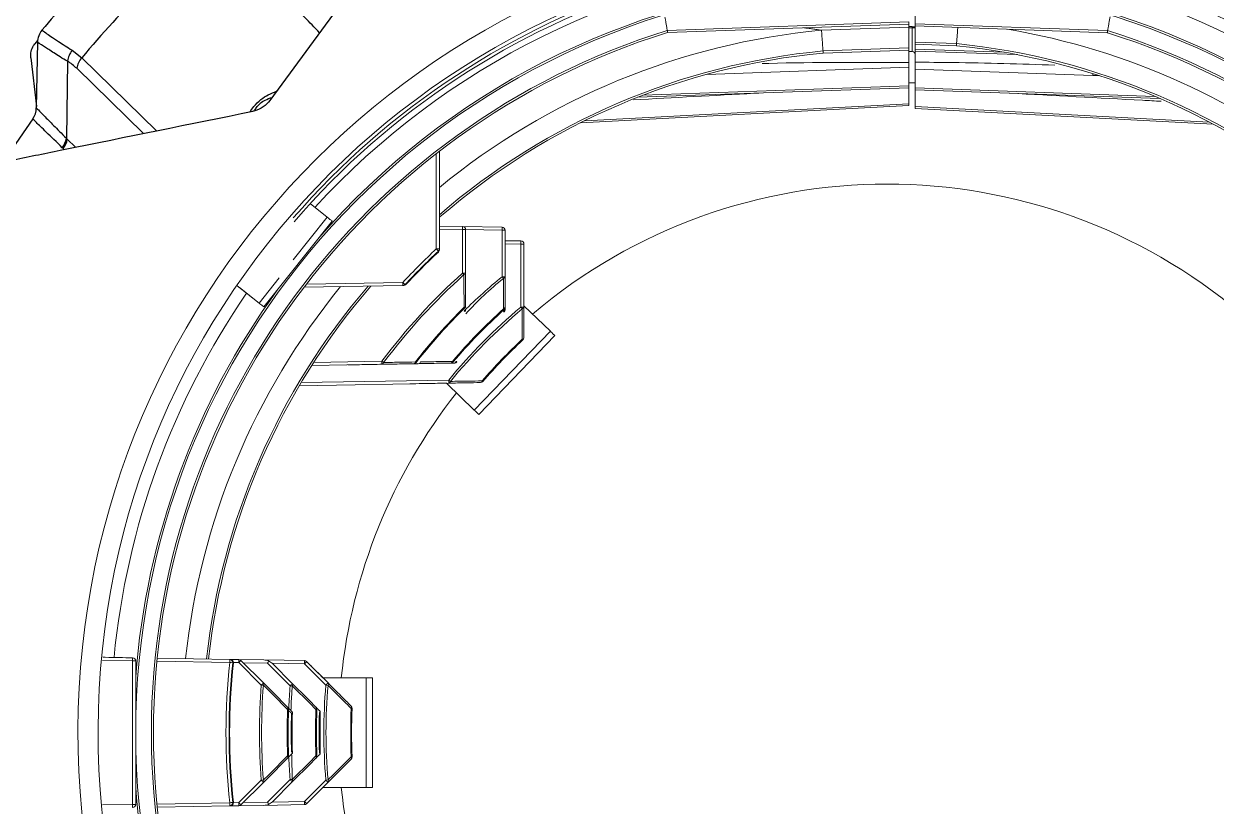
# Model space of a CAD drawing. Extents: x 8 to 113, y 1 to 87.
# Drawn here: x 46.251 to 50.059, y 36.583 to 39.081 of the extents above; entities that cross this region are included whole.
import ezdxf

# ---------------------------------------------------------------- set-up
doc = ezdxf.new("R2010")
doc.units = 0
doc.header["$MEASUREMENT"] = 0
doc.layers.add('OBJECT', color=7, linetype='CONTINUOUS')

msp = doc.modelspace()

# ---------------------------------------------------------------- linework, layer by layer
at = {"layer": 'OBJECT'}
for p, q in [((47.9829, 40.1267), (47.0368, 38.837)), ((46.2945, 39.0284), (46.2857, 39.0177)), ((46.2941, 39.0226), (46.2904, 38.8127)), ((46.2728, 38.9731), (46.2905, 38.8179)), ((46.3903, 38.9623), (46.3864, 38.716)), ((46.4047, 38.9971), (46.4353, 38.9727)), ((46.4353, 38.9727), (46.6743, 38.7398)), ((46.6327, 38.7314), (46.4194, 38.9393)), ((46.2788, 38.7777), (46.2035, 38.6682)), ((46.3893, 38.7131), (46.415, 38.6873)), ((46.376, 38.6831), (46.3732, 38.6859)), ((46.3791, 38.6801), (46.376, 38.6831))]:
    msp.add_line(p, q, dxfattribs=at)
at = {"layer": 'OBJECT', "linetype": 'Continuous', "lineweight": 15}
for p, q in [((49.0979, 39.1467), (49.0979, 39.0811)), ((48.3058, 39.0604), (49.0779, 39.0874)), ((48.3069, 39.0539), (49.0779, 39.0808)), ((49.0779, 39.0874), (49.0779, 39.0808)), ((49.0779, 39.0808), (49.0779, 39.0706)), ((49.7125, 39.0596), (49.0979, 39.0811)), ((48.7984, 39.0609), (49.0779, 39.0706)), ((49.0779, 39.0706), (49.0779, 39.0043)), ((49.0779, 39.0689), (49.0979, 39.0689)), ((49.0881, 38.9928), (49.0881, 39.0689)), ((49.0979, 39.0745), (49.7114, 39.0531)), ((49.0979, 39.0745), (49.0979, 39.0227)), ((48.8034, 38.9947), (49.0779, 39.0043)), ((49.0779, 39.0043), (49.0779, 38.9977)), ((49.2299, 39.0181), (49.0979, 39.0227)), ((49.0979, 39.0161), (49.2294, 39.0115)), ((49.0979, 39.0161), (49.0979, 39.001)), ((49.3795, 38.9911), (49.0979, 39.001)), ((48.8039, 38.9881), (49.0779, 38.9977)), ((49.0779, 38.9977), (49.0779, 38.9574)), ((49.0779, 38.993), (49.0881, 38.9928)), ((49.0979, 38.9944), (49.4244, 38.983)), ((49.0979, 38.9944), (49.0979, 38.9589)), ((49.0779, 38.9427), (48.4315, 38.9201)), ((49.0779, 38.9427), (49.0779, 38.8829)), ((49.6653, 38.9166), (49.0979, 38.9364)), ((49.0979, 38.9364), (49.0979, 38.8766)), ((49.0979, 38.8927), (49.0779, 38.8927)), ((49.6859, 38.9159), (49.6653, 38.9166)), ((48.2107, 38.8467), (49.0779, 38.877)), ((48.2274, 38.8532), (49.0779, 38.8829)), ((49.0779, 38.8829), (49.0779, 38.877)), ((49.0779, 38.877), (49.0779, 38.8264)), ((49.8637, 38.8498), (49.0979, 38.8766)), ((49.0979, 38.8707), (49.8787, 38.8434)), ((49.0979, 38.8706), (49.0979, 38.817)), ((48.029, 38.7656), (49.0779, 38.8205)), ((48.0422, 38.7721), (49.0779, 38.8264)), ((49.0779, 38.8264), (49.0779, 38.8205)), ((50.0371, 38.7678), (49.0979, 38.817)), ((49.0979, 38.8111), (50.0494, 38.7612)), ((47.568, 38.3625), (47.568, 38.6666)), ((47.5779, 38.6743), (47.5779, 38.3626)), ((47.1651, 38.5071), (47.2196, 38.4638)), ((47.1651, 38.5071), (47.2196, 38.4638)), ((47.2353, 38.4513), (47.0174, 38.1774)), ((47.1112, 38.3275), (47.2196, 38.4638)), ((47.5779, 38.4356), (47.6518, 38.4343)), ((47.6518, 38.4343), (47.7781, 38.4321)), ((47.6518, 38.4243), (47.5779, 38.4256)), ((47.6518, 38.2856), (47.6518, 38.4243)), ((47.6518, 38.4243), (47.6616, 38.4243)), ((47.6616, 38.4243), (47.6616, 38.2856)), ((47.7781, 38.4221), (47.6616, 38.4242)), ((47.7781, 38.2735), (47.7781, 38.4221)), ((47.7879, 38.4221), (47.7781, 38.4221)), ((47.7879, 38.4221), (47.7879, 38.2735)), ((47.5779, 38.3626), (47.5779, 38.3599)), ((47.7879, 38.3888), (47.8381, 38.3879)), ((47.8381, 38.3779), (47.7879, 38.3788)), ((47.8381, 38.1765), (47.8381, 38.3779)), ((47.8381, 38.3779), (47.8479, 38.3779)), ((47.8479, 38.3779), (47.8479, 38.1765)), ((47.6518, 38.2856), (47.6616, 38.2856)), ((47.8479, 38.2675), (47.8479, 38.2875)), ((46.9324, 38.245), (47.0017, 38.1898)), ((46.9391, 38.2396), (47.0017, 38.1898)), ((47.0017, 38.1898), (47.0658, 38.2704)), ((47.4611, 38.2455), (47.1454, 38.24)), ((47.1531, 38.25), (47.461, 38.2554)), ((47.4639, 38.2456), (47.4612, 38.2455)), ((47.7879, 38.2735), (47.7781, 38.2735)), ((47.8479, 38.2675), (47.8479, 38.2507)), ((47.8479, 38.1765), (47.8381, 38.1765)), ((47.8479, 38.1812), (47.9325, 38.0995)), ((47.6894, 37.8477), (47.9325, 38.0995)), ((47.9469, 38.0856), (47.7037, 37.8338)), ((47.3941, 37.9941), (47.1701, 37.9902)), ((47.1766, 38.0003), (47.3941, 38.0041)), ((47.1364, 37.9357), (47.6076, 37.9439)), ((47.6076, 37.9339), (47.1304, 37.9256)), ((47.5395, 37.9327), (47.5031, 37.9321)), ((47.6002, 37.9338), (47.6894, 37.8477)), ((46.503, 37.0584), (46.5981, 37.0567)), ((46.5981, 37.0467), (46.502, 37.0484)), ((46.5981, 36.5886), (46.5981, 37.0467)), ((46.6079, 37.0467), (46.5981, 37.0467)), ((46.6079, 37.0467), (46.6079, 36.5886)), ((46.908, 37.0418), (46.6755, 37.0458)), ((46.6765, 37.0558), (46.908, 37.0518)), ((46.908, 37.0518), (46.91, 37.0517)), ((46.91, 37.0517), (46.937, 37.0513)), ((46.937, 37.0413), (46.9198, 37.0416)), ((46.937, 37.0513), (47.017, 37.0499)), ((47.0089, 36.9694), (46.937, 37.0413)), ((46.9439, 37.0483), (47.0158, 36.9764)), ((47.0292, 37.0397), (46.9512, 37.041)), ((47.017, 37.0499), (47.1469, 37.0476)), ((47.1012, 36.9676), (47.0292, 37.0397)), ((47.0446, 37.0382), (47.1081, 36.9747)), ((47.1469, 37.0376), (47.0448, 37.0394)), ((47.2153, 36.9692), (47.1469, 37.0376)), ((47.1538, 37.0447), (47.2222, 36.9763)), ((47.1623, 37.0361), (47.1756, 37.0229)), ((47.2058, 36.9927), (47.3439, 36.9927)), ((47.3439, 36.9927), (47.3639, 36.9927)), ((47.3439, 36.6427), (47.3439, 36.9927)), ((47.3639, 36.9927), (47.3639, 36.6427)), ((46.937, 36.5941), (47.0089, 36.666)), ((47.0158, 36.6589), (46.9439, 36.587)), ((47.0292, 36.5957), (47.1012, 36.6677)), ((47.1081, 36.6607), (47.0446, 36.5972)), ((47.1469, 36.5977), (47.2153, 36.6661)), ((47.2222, 36.659), (47.1538, 36.5907)), ((47.2058, 36.6427), (47.3439, 36.6427)), ((47.3639, 36.6427), (47.3439, 36.6427)), ((47.1756, 36.6125), (47.1623, 36.5992)), ((46.5017, 36.5869), (46.5981, 36.5886)), ((46.6079, 36.5886), (46.5981, 36.5886)), ((46.6755, 36.5895), (46.908, 36.5936)), ((46.908, 36.5836), (46.6765, 36.5795)), ((46.91, 36.5836), (46.908, 36.5836)), ((46.937, 36.5841), (46.91, 36.5836)), ((46.9198, 36.5938), (46.937, 36.5941)), ((47.017, 36.5855), (46.937, 36.5841)), ((46.9512, 36.5943), (47.0292, 36.5957)), ((47.1469, 36.5877), (47.017, 36.5855)), ((47.0446, 36.596), (47.1469, 36.5977))]:
    msp.add_line(p, q, dxfattribs=at)
at = {"layer": 'OBJECT', "linetype": 'Continuous', "lineweight": 15, "flags": 128}
for points in [[(47.2196, 38.4638), (47.2227, 38.4613), (47.2256, 38.459), (47.2283, 38.4568), (47.2307, 38.455), (47.2326, 38.4534), (47.2341, 38.4523), (47.235, 38.4515), (47.2353, 38.4513)], [(47.5779, 38.3599), (47.5777, 38.3599), (47.5775, 38.3599)], [(47.4639, 38.246), (47.4639, 38.2458), (47.4639, 38.2456)], [(47.0174, 38.1774), (47.0171, 38.1776), (47.0162, 38.1783), (47.0147, 38.1795), (47.0128, 38.181), (47.0104, 38.1829), (47.0077, 38.1851), (47.0048, 38.1874), (47.0017, 38.1898)], [(47.7826, 38.1711), (47.7838, 38.1698), (47.7845, 38.1691), (47.7846, 38.1689)], [(47.9325, 38.0995), (47.9353, 38.0968), (47.938, 38.0942), (47.9405, 38.0918), (47.9427, 38.0896), (47.9444, 38.0879), (47.9458, 38.0866), (47.9466, 38.0858), (47.9469, 38.0856)], [(47.8447, 38.0718), (47.8446, 38.0719), (47.8439, 38.0727), (47.8427, 38.0739)], [(47.5011, 38.0015), (47.5025, 38.0004), (47.5033, 37.9998), (47.5034, 37.9997)], [(47.6197, 38.0034), (47.621, 38.0022), (47.6217, 38.0016), (47.6219, 38.0015)], [(47.7163, 37.9391), (47.7162, 37.9393), (47.7154, 37.9399), (47.7141, 37.9411)], [(47.4831, 37.9317), (47.4834, 37.9318), (47.4843, 37.9318), (47.4858, 37.9318), (47.4878, 37.9318), (47.4903, 37.9319), (47.4931, 37.9319), (47.4963, 37.932), (47.4997, 37.932), (47.5031, 37.9321)], [(47.7037, 37.8338), (47.7035, 37.8341), (47.7026, 37.8349), (47.7013, 37.8361), (47.6995, 37.8379), (47.6973, 37.84), (47.6949, 37.8424), (47.6922, 37.845), (47.6894, 37.8477)], [(46.91, 37.0517), (46.91, 37.0515), (46.91, 37.0515)], [(47.096, 36.8916), (47.0958, 36.8916), (47.0949, 36.8917), (47.0931, 36.8918)], [(47.1837, 36.8917), (47.1855, 36.8916), (47.1865, 36.8916), (47.1867, 36.8916)], [(47.1975, 36.7546), (47.1967, 36.7861), (47.1975, 36.8808)], [(47.2991, 36.8947), (47.2989, 36.8947), (47.2979, 36.8948), (47.2962, 36.8949)], [(47.096, 36.7437), (47.0958, 36.7437), (47.0949, 36.7437), (47.0931, 36.7436)], [(47.1837, 36.7437), (47.1855, 36.7437), (47.1865, 36.7438), (47.1867, 36.7438)], [(47.2991, 36.7406), (47.2989, 36.7406), (47.2979, 36.7406), (47.2962, 36.7405)], [(46.91, 36.5838), (46.91, 36.5838), (46.91, 36.5836)]]:
    msp.add_lwpolyline(points, dxfattribs=at)
at = {"layer": 'OBJECT', "linetype": 'Continuous', "lineweight": 15}
for centre, radius, start, end in [((49.0079, 36.8177), 2.5846, 90, 269.5566), ((49.0079, 36.8177), 2.5846, 270.4447, 90), ((49.0063, 36.8188), 2.5189, 89.9644, 269.584), ((49.0095, 36.819), 2.5186, 270.4369, 90.0363), ((49.0079, 36.8177), 2.481, 95.2353, 137.4552), ((49.0079, 36.8177), 2.481, 42.5448, 84.4906), ((49.0079, 36.8177), 2.4, 95.268, 264.7301), ((49.008, 36.8175), 2.51, 107.3858, 139.085), ((49.0079, 36.8177), 2.5, 107.3858, 139.2619), ((49.0079, 36.8177), 2.4066, 95.2661, 138.9717), ((49.0079, 36.8177), 2.4, 275.5505, 84.4497), ((49.0079, 36.8177), 2.4066, 41.0283, 84.4542), ((49.0079, 36.8177), 2.3501, 107.383, 252.617), ((49.0079, 36.8177), 2.3435, 107.4039, 252.5879), ((49.0079, 36.8177), 2.253, 95.335, 129.399), ((49.0079, 36.8177), 2.2792, 51.1411, 80.2843), ((49.0079, 36.8177), 2.3435, 287.4679, 72.5238), ((49.0079, 36.8177), 2.3501, 287.447, 72.553), ((49.0079, 36.8177), 2.205, 49.5717, 84.2347), ((49.0079, 36.8177), 2.2116, 49.7145, 84.2387), ((49.0079, 36.8177), 2.1866, 95.3672, 130.8431), ((49.0079, 36.8177), 2.18, 95.373, 130.9383), ((49.0879, 38.9828), 0.01, 0, 89), ((49.6928, 38.9215), 0.0279, 177.8872, 190.1492), ((49.0079, 36.8177), 1.752, 49.7327, 130.2673), ((47.6516, 38.4243), 0.01, 0, 89), ((47.5086, 38.4293), 0.1432, 357.9998, 2.0002), ((47.7779, 38.4221), 0.01, 0, 89), ((47.6348, 38.4271), 0.1434, 358.0022, 1.9978), ((49.008, 36.8176), 2.1119, 132.9858, 137.0939), ((49.0078, 36.8177), 2.1019, 132.9857, 137.0939), ((47.5705, 38.5628), 0.2003, 269.3018, 272.1276), ((44.9075, 35.8794), 3.6393, 42.8703, 43.025), ((47.2038, 38.0089), 0.5057, 42.8153, 43.0419), ((47.5679, 38.3626), 0.01, 312.9859, 0), ((47.5679, 38.3599), 0.01, 313.0365, 0), ((47.8379, 38.3779), 0.01, 0, 89), ((47.6948, 38.3829), 0.1434, 358.0021, 1.9979), ((49.008, 36.8176), 2.1001, 133.0366, 137.0414), ((48.9734, 36.8175), 1.9753, 131.9922, 143.0789), ((48.9732, 36.8174), 1.9683, 131.9898, 143.0766), ((47.2266, 37.9024), 0.5725, 41.3329, 42.0289), ((47.6553, 38.2867), 0.00638, 279.8012, 350.1098), ((49.0079, 36.8177), 2.253, 140.7857, 173.9732), ((49.0079, 36.8177), 2.1866, 139.2983, 173.8201), ((49.0079, 36.8177), 2.18, 139.1464, 173.8064), ((47.2588, 38.2494), 0.2023, 358.8969, 1.6936), ((50.2445, 41.2465), 4.0858, 227.0591, 227.1969), ((47.4609, 38.2555), 0.01, 271, 317.0939), ((47.4637, 38.2556), 0.01, 271, 317.0416), ((48.0165, 38.8382), 0.8031, 227.0744, 227.2171), ((48.4112, 37.4783), 1.0095, 128.5201, 137.9067), ((47.3523, 37.923), 0.5515, 38.7364, 39.4595), ((47.7814, 38.2746), 0.00659, 279.2919, 350.3344), ((49.0079, 36.8177), 2.481, 145.5448, 174.4353), ((49.0079, 36.8177), 2.4066, 144.0283, 175.7622), ((49.0079, 36.8177), 1.9162, 134.8452, 141.8442), ((49.0079, 36.8177), 1.9133, 134.7441, 141.8442), ((48.9769, 36.8175), 1.7731, 129.9625, 140.5591), ((48.9768, 36.8175), 1.7661, 129.9595, 140.5566), ((49.0079, 36.8177), 1.8257, 132.1544, 139.4994), ((49.0079, 36.8177), 1.8227, 132.1544, 139.4994), ((47.6555, 38.171), 0.00618, 280.1533, 349.845), ((47.6782, 38.1863), 0.0303, 224.6941, 230.2301), ((47.6516, 38.17), 0.01, 315.7823, 0), ((47.7816, 38.1774), 0.00643, 279.6937, 350.1726), ((47.7816, 38.1696), 0.00642, 279.7241, 350.1563), ((47.8042, 38.1825), 0.0289, 221.9059, 227.7231), ((47.7779, 38.1763), 0.01, 312.1544, 0), ((47.7779, 38.1685), 0.01, 313.0509, 0), ((47.4167, 37.823), 0.55, 39.2774, 40.0023), ((47.8414, 38.1776), 0.00655, 279.415, 350.2901), ((49.0079, 36.8177), 1.7134, 132.8462, 139.0325), ((49.0079, 36.8177), 1.7105, 132.8462, 139.0325), ((47.8416, 38.0802), 0.00637, 279.8206, 350.1009), ((47.8379, 38.0791), 0.01, 312.8462, 0), ((46.9696, 37.4386), 0.7071, 52.5447, 53.1064), ((47.251, 37.9991), 0.1432, 357.9997, 2.0003), ((47.3929, 38.0008), 0.00683, 280.4895, 352.4165), ((47.4945, 38.0024), 0.00668, 280.5936, 351.9463), ((47.4956, 38.0059), 0.01, 271, 321.8442), ((47.511, 38.0027), 0.00665, 280.6181, 351.8684), ((47.6133, 38.0043), 0.00649, 280.7728, 351.4322), ((47.6143, 38.008), 0.01, 271, 319.4994), ((47.6246, 38.0045), 0.00647, 280.7906, 351.3864), ((47.6256, 38.0082), 0.01, 271, 319.9072), ((47.6527, 38.0284), 0.033, 228.9154, 233.9996), ((47.4641, 37.9389), 0.1436, 358.0048, 1.9952), ((47.175, 37.4176), 0.6812, 49.9991, 50.5824), ((47.6064, 37.9404), 0.00663, 280.6411, 351.7925), ((47.7077, 37.942), 0.00645, 280.8168, 351.3351), ((47.7088, 37.9457), 0.01, 271, 319.0325), ((49.0079, 36.8177), 1.752, 141.7327, 174.2673), ((46.5979, 37.0467), 0.01, 0, 89), ((46.4549, 37.0517), 0.1432, 357.9997, 2.0003), ((49.0081, 36.8177), 2.112, 173.9092, 186.0908), ((49.0079, 36.8177), 2.102, 173.9091, 186.0909), ((49.0079, 36.8177), 2.1, 173.9043, 186.0957), ((46.9078, 37.0418), 0.01, 353.9091, 89), ((46.7649, 37.0468), 0.1432, 357.9996, 2.0004), ((46.7694, 35.7197), 1.3293, 83.5899, 84.0134), ((46.9098, 37.0417), 0.01, 353.9043, 89), ((46.8985, 36.86), 0.1819, 83.2741, 83.9046), ((46.9368, 37.0413), 0.01, 45, 89), ((46.7939, 37.0463), 0.1432, 357.9997, 2.0003), ((46.7979, 37.1838), 0.1992, 314.2953, 317.1365), ((46.8755, 37.1097), 0.0919, 314.2906, 318.074), ((46.9368, 37.0413), 0.01, 45, 68.8563), ((47.0163, 37.0098), 0.04, 66.8508, 88.9869), ((46.5345, 37.2501), 0.5376, 336.9542, 337.7617), ((47.0163, 37.0099), 0.04, 44.9934, 66.8433), ((47.1467, 37.0376), 0.01, 45, 89), ((47.0038, 37.0426), 0.1432, 357.9997, 2.0003), ((47.0078, 37.1802), 0.1992, 314.2953, 317.1365), ((48.9731, 36.8177), 1.97, 175.5838, 184.4162), ((46.8699, 37.1118), 0.199, 314.2931, 317.1375), ((46.5745, 31.3422), 5.6439, 85.5159, 85.5859), ((48.9728, 36.8177), 1.9629, 175.5834, 184.4166), ((47.0104, 36.9727), 0.00656, 324.3978, 35.2973), ((46.9618, 37.1105), 0.1996, 314.2983, 317.1335), ((46.7207, 32.206), 4.7768, 85.3482, 85.4309), ((47.1027, 36.9709), 0.00657, 324.362, 35.3118), ((48.9767, 36.8177), 1.7679, 175.0817, 184.9183), ((47.0758, 37.1121), 0.1996, 314.2983, 317.1335), ((46.8073, 32.224), 4.7627, 85.0033, 85.0863), ((48.9764, 36.8177), 1.7608, 175.0812, 184.9188), ((47.2168, 36.9725), 0.0066, 324.2895, 35.3357), ((49.0079, 36.8177), 1.9162, 177.7844, 182.2156), ((47.0861, 36.892), 0.01, 357.7844, 45), ((47.0879, 36.8954), 0.00638, 324.8096, 35.108), ((49.0079, 36.8177), 1.9133, 177.7844, 182.2156), ((49.0079, 36.8177), 1.9035, 178.1387, 181.8613), ((47.1012, 36.8861), 0.00787, 302.6836, 338.1676), ((49.0079, 36.8177), 1.9006, 178.0244, 181.9756), ((49.0079, 36.8177), 1.8257, 177.677, 182.323), ((47.1767, 36.892), 0.01, 357.677, 45), ((47.1785, 36.8954), 0.00639, 324.7922, 35.1187), ((49.0079, 36.8177), 1.8227, 177.677, 182.323), ((49.0395, 36.8177), 1.846, 178.038, 181.962), ((47.1875, 36.8811), 0.01, 358.0381, 45), ((47.1894, 36.8845), 0.00636, 324.8511, 35.0823), ((47.2193, 37.589), 0.7085, 267.9991, 268.2359), ((49.0079, 36.8177), 1.7134, 177.4178, 182.5822), ((47.2891, 36.8952), 0.01, 357.4178, 45), ((47.291, 36.8986), 0.00641, 324.7474, 35.1411), ((49.0079, 36.8177), 1.7105, 177.4178, 182.5822), ((47.1012, 36.7492), 0.00787, 21.8324, 57.3164), ((47.1875, 36.7542), 0.01, 315, 1.9619), ((47.2193, 36.0464), 0.7085, 91.7641, 92.0009), ((47.1894, 36.7508), 0.00636, 324.9145, 35.1521), ((47.0861, 36.7433), 0.01, 315, 2.2156), ((47.0879, 36.7399), 0.00638, 324.892, 35.1904), ((47.1767, 36.7434), 0.01, 315, 2.323), ((47.1785, 36.74), 0.00639, 324.8813, 35.2078), ((47.2891, 36.7402), 0.01, 315, 2.5822), ((47.291, 36.7368), 0.00641, 324.8589, 35.2526), ((49.0079, 36.8177), 2.4066, 184.2378, 215.9717), ((46.5293, 42.8778), 6.2303, 274.41493, 274.47836), ((46.87, 36.5236), 0.1989, 42.8605, 45.7066), ((47.0104, 36.6627), 0.00656, 324.7027, 35.6022), ((46.6828, 41.8988), 5.2478, 274.5728, 274.6481), ((46.962, 36.525), 0.1994, 42.8646, 45.7036), ((47.1027, 36.6645), 0.00657, 324.6884, 35.6378), ((46.8073, 41.4113), 4.7627, 274.9137, 274.9967), ((47.0758, 36.5232), 0.1996, 42.8665, 45.7017), ((47.2168, 36.6628), 0.0066, 324.6648, 35.7101), ((49.0079, 36.8177), 1.752, 185.7327, 218.2673), ((46.5979, 36.5886), 0.01, 271, 0), ((46.4549, 36.5836), 0.1432, 357.9997, 2.0003), ((46.9078, 36.5936), 0.01, 271, 6.0909), ((46.7694, 37.9157), 1.3293, 275.9866, 276.4101), ((46.7649, 36.5886), 0.1432, 357.9996, 2.0004), ((46.9098, 36.5936), 0.01, 271, 6.0957), ((46.8985, 36.7754), 0.1819, 276.0954, 276.7259), ((46.7939, 36.5891), 0.1432, 357.9997, 2.0003), ((46.7979, 36.4515), 0.1992, 42.8635, 45.7047), ((46.9368, 36.5941), 0.01, 271, 315), ((47.0163, 36.6256), 0.0401, 271.0214, 293.1409), ((46.5345, 36.3852), 0.5376, 22.2383, 23.0458), ((47.0163, 36.6255), 0.04, 293.1613, 315.002), ((47.0038, 36.5927), 0.1432, 357.9997, 2.0003), ((47.0078, 36.4552), 0.1992, 42.8635, 45.7047), ((47.1467, 36.5977), 0.01, 271, 315)]:
    msp.add_arc(centre, radius, start, end, dxfattribs=at)
at = {"layer": 'OBJECT'}
for centre, radius, start, end in [((49.0083, 36.8182), 3.3559, 129.8053, 140.0591), ((49.0083, 36.8182), 3.51, 138.3035, 140.2829), ((46.3561, 39.0215), 0.062, 140.2829, 179), ((46.458, 38.9548), 0.0681, 141.562, 173.6088), ((46.4861, 38.928), 0.0677, 138.5983, 170.3305), ((46.2284, 38.8138), 0.062, 324.3266, 359), ((46.3201, 38.7269), 0.0672, 322.2986, 350.5923), ((46.3232, 38.7245), 0.067, 321.8929, 350.2019)]:
    msp.add_arc(centre, radius, start, end, dxfattribs=at)
at = {"layer": 'OBJECT', "linetype": 'Continuous', "lineweight": 15}
for centre, major_axis, start_param, end_param in [((48.9752, 36.8177), (1.885, 0), 2.25891, 2.345333), ((48.9753, 36.8177), (1.8801, 0), 3.06174, 3.098676), ((48.9753, 36.8177), (1.8801, 0), 3.184498, 3.221445)]:
    msp.add_ellipse(centre, major_axis=major_axis, ratio=0.999848, start_param=start_param, end_param=end_param, dxfattribs=at)
at = {"layer": 'OBJECT'}
for points, knots in [([(47.1953, 39.0531), (47.1634, 39.0859), (47.0518, 39.2006), (46.9398, 39.3148), (46.8599, 39.3963)], [0, 0, 0, 0, 0.2863029, 1, 1, 1, 1]), ([(46.3084, 39.0611), (46.311, 39.0593), (46.3161, 39.0557), (46.3518, 39.0308), (46.3894, 39.0068), (46.4047, 38.9971)], [0, 0, 0, 0, 0.365476, 0.741466, 1, 1, 1, 1]), ([(46.2728, 38.9731), (46.2727, 38.9799), (46.2725, 38.9934), (46.2789, 39.0085), (46.2843, 39.0158), (46.2857, 39.0177)], [0, 0, 0, 0, 0.425021, 0.850043, 1, 1, 1, 1]), ([(46.3903, 38.9623), (46.3903, 38.9623), (46.3731, 38.9709), (46.3449, 38.9902), (46.3054, 39.0145), (46.2941, 39.0226), (46.2941, 39.0226), (46.2941, 39.0226)], [0, 0, 0, 0, 0.000004, 0.259099, 0.518181, 0.999995, 1, 1, 1, 1]), ([(46.4194, 38.9393), (46.4099, 38.9475), (46.4004, 38.9556), (46.3903, 38.9623), (46.3903, 38.9623)], [0, 0, 0, 0, 0.999971, 1, 1, 1, 1]), ([(46.9733, 38.8004), (46.9769, 38.806), (46.9861, 38.8202), (47.0069, 38.8396), (47.0327, 38.8571), (47.0492, 38.8629), (47.0581, 38.866)], [0, 0, 0, 0, 0.178398, 0.454964, 0.704672, 1, 1, 1, 1]), ([(46.2904, 38.8127), (46.2904, 38.8127), (46.2904, 38.8127), (46.2947, 38.8084), (46.3135, 38.7895), (46.3441, 38.7587), (46.3707, 38.7317), (46.3864, 38.716), (46.3864, 38.716)], [0, 0, 0, 0, 0.000004, 0.254681, 0.509356, 0.754674, 0.999995, 1, 1, 1, 1]), ([(47.0368, 38.837), (47.0301, 38.8295), (47.0166, 38.8144), (46.9958, 38.8052), (46.9842, 38.8026), (46.9823, 38.8022)], [0, 0, 0, 0, 0.4563636, 0.912702, 1, 1, 1, 1]), ([(46.9872, 38.8034), (46.9891, 38.8069), (46.9967, 38.8212), (47.0167, 38.8375), (47.0361, 38.844), (47.0439, 38.8466)], [0, 0, 0, 0, 0.163399, 0.662274, 1, 1, 1, 1]), ([(46.218, 38.6473), (46.2709, 38.6581), (46.5256, 38.7098), (46.7805, 38.7614), (46.9823, 38.8022)], [0, 0, 0, 0, 0.207717, 1, 1, 1, 1]), ([(46.3732, 38.6859), (46.3553, 38.7032), (46.319, 38.7385), (46.2858, 38.7709), (46.2812, 38.7753), (46.2788, 38.7777)], [0, 0, 0, 0, 0.319145, 0.647515, 1, 1, 1, 1]), ([(46.3864, 38.716), (46.3864, 38.716), (46.3874, 38.715), (46.3883, 38.714), (46.3893, 38.7131)], [0, 0, 0, 0, 0.000295, 1, 1, 1, 1])]:
    msp.add_open_spline(points, degree=3, knots=knots, dxfattribs=at)
at = {"layer": 'OBJECT', "linetype": 'Continuous', "lineweight": 15}
for points in [[(48.2984, 39.1032), (48.3058, 39.0604)], [(49.7125, 39.0596), (49.7201, 39.1037)], [(48.7418, 39.0691), (48.7984, 39.0609)], [(48.7984, 39.0609), (48.8034, 38.9947)], [(49.0979, 39.0711), (49.0779, 39.0734)], [(49.2299, 39.0181), (49.2339, 39.0698)], [(47.7879, 38.3947), (47.7879, 38.2674)], [(47.6616, 38.3865), (47.6616, 38.2756)], [(47.7879, 38.1745), (47.7879, 38.1685)], [(47.5104, 37.9961), (47.4976, 37.9959)], [(47.6258, 37.9982), (47.6164, 37.998)], [(47.0937, 36.8985), (47.1085, 36.8837)], [(47.1054, 36.8795), (47.0966, 36.8882)], [(47.185, 36.8978), (47.1946, 36.8882)], [(47.1055, 36.7486), (47.0937, 36.7368)], [(47.1059, 36.749), (47.1081, 36.6683)], [(47.1946, 36.7472), (47.1848, 36.7374)], [(46.937, 36.5841), (46.9295, 36.584)]]:
    msp.add_open_spline(points, degree=1, dxfattribs=at)
for points, knots in [([(49.0979, 39.0811), (49.0979, 39.0806), (49.0979, 39.0795), (49.0979, 39.0782), (49.0979, 39.077), (49.0979, 39.076), (49.0979, 39.0752), (49.0979, 39.0747), (49.0979, 39.0745), (49.0979, 39.0745), (49.0979, 39.0745)], [0, 0, 0, 0, 0.136099, 0.272178, 0.408271, 0.54441, 0.680444, 0.816619, 0.952678, 1, 1, 1, 1]), ([(48.3058, 39.0604), (48.3059, 39.0599), (48.3061, 39.0589), (48.3063, 39.0575), (48.3065, 39.0563), (48.3067, 39.0553), (48.3068, 39.0546), (48.3069, 39.0541), (48.3069, 39.0539), (48.3069, 39.0539), (48.3069, 39.0539)], [0, 0, 0, 0, 0.1368665, 0.2737158, 0.4100987, 0.5458318, 0.6810247, 0.8158166, 0.9504383, 1, 1, 1, 1]), ([(49.7114, 39.0531), (49.7114, 39.0531), (49.7114, 39.0531), (49.7114, 39.0534), (49.7115, 39.054), (49.7117, 39.0548), (49.7118, 39.0558), (49.7121, 39.0573), (49.7123, 39.0587), (49.7125, 39.0596)], [0, 0, 0, 0, 0.084885, 0.219394, 0.353928, 0.488463, 0.622988, 0.757546, 1, 1, 1, 1]), ([(49.0979, 39.0227), (49.0979, 39.0222), (49.0979, 39.0212), (49.0979, 39.0198), (49.0979, 39.0186), (49.0979, 39.0176), (49.0979, 39.0168), (49.0979, 39.0163), (49.0979, 39.0161), (49.0979, 39.0161), (49.0979, 39.0161)], [0, 0, 0, 0, 0.136108, 0.272176, 0.408277, 0.544408, 0.680446, 0.816621, 0.952678, 1, 1, 1, 1]), ([(49.0979, 39.001), (49.0979, 39.0005), (49.0979, 38.9994), (49.0979, 38.9981), (49.0979, 38.9969), (49.0979, 38.9959), (49.0979, 38.9951), (49.0979, 38.9946), (49.0979, 38.9944), (49.0979, 38.9944), (49.0979, 38.9944)], [0, 0, 0, 0, 0.136097, 0.272175, 0.408267, 0.544367, 0.68049, 0.816573, 0.952678, 1, 1, 1, 1]), ([(49.2294, 39.0116), (49.2294, 39.0116), (49.2294, 39.0115), (49.2294, 39.0119), (49.2295, 39.0124), (49.2295, 39.0133), (49.2296, 39.0143), (49.2297, 39.0159), (49.2298, 39.0172), (49.2299, 39.0181)], [0, 0, 0, 0, 0.088619, 0.224716, 0.360874, 0.49697, 0.63307, 0.769169, 1, 1, 1, 1]), ([(48.8034, 38.9947), (48.8034, 38.9942), (48.8035, 38.9931), (48.8036, 38.9918), (48.8037, 38.9906), (48.8038, 38.9896), (48.8038, 38.9888), (48.8038, 38.9883), (48.8039, 38.9881), (48.8039, 38.9881), (48.8039, 38.9881)], [0, 0, 0, 0, 0.136117, 0.272205, 0.408303, 0.544438, 0.680462, 0.816537, 0.952586, 1, 1, 1, 1]), ([(48.6091, 38.9546), (48.6161, 38.9548), (48.7723, 38.9591), (48.9286, 38.9583), (49.0779, 38.9574)], [0, 0, 0, 0, 0.0448614, 1, 1, 1, 1]), ([(49.0779, 38.9574), (49.0779, 38.954), (49.0779, 38.9489), (49.0779, 38.9443), (49.0779, 38.9427)], [0, 0, 0, 0, 0.655363, 1, 1, 1, 1]), ([(49.0979, 38.9589), (49.0979, 38.9585), (49.0979, 38.9547), (49.0979, 38.9477), (49.0979, 38.9406), (49.0979, 38.9373), (49.0979, 38.9364)], [0, 0, 0, 0, 0.0469258, 0.4440822, 0.8412295, 1, 1, 1, 1]), ([(49.0979, 38.9589), (49.1378, 38.9586), (49.2865, 38.9576), (49.4352, 38.953), (49.5439, 38.9496)], [0, 0, 0, 0, 0.268636, 1, 1, 1, 1]), ([(48.5986, 38.8602), (48.5939, 38.86), (48.4603, 38.8527), (48.3267, 38.8456), (48.1977, 38.8387)], [0, 0, 0, 0, 0.035302, 1, 1, 1, 1]), ([(49.0979, 38.8766), (49.0979, 38.8761), (49.0979, 38.8751), (49.0979, 38.8738), (49.0979, 38.8727), (49.0979, 38.8718), (49.0979, 38.8711), (49.0979, 38.8708), (49.0979, 38.8707), (49.0979, 38.8707)], [0, 0, 0, 0, 0.144993, 0.289998, 0.435009, 0.579994, 0.72498, 0.86998, 1, 1, 1, 1]), ([(49.8832, 38.8341), (49.8635, 38.8351), (49.7022, 38.8438), (49.5409, 38.8525), (49.3993, 38.8602)], [0, 0, 0, 0, 0.12196, 1, 1, 1, 1]), ([(49.0979, 38.817), (49.0979, 38.8165), (49.0979, 38.8155), (49.0979, 38.8142), (49.0979, 38.8131), (49.0979, 38.8122), (49.0979, 38.8115), (49.0979, 38.8112), (49.0979, 38.8111), (49.0979, 38.8111)], [0, 0, 0, 0, 0.145011, 0.289977, 0.434981, 0.579959, 0.724943, 0.869936, 1, 1, 1, 1]), ([(47.6616, 38.4086), (47.6616, 38.4049), (47.6616, 38.3976), (47.6616, 38.3902), (47.6616, 38.3865)], [0, 0, 0, 0, 0.494056, 1, 1, 1, 1]), ([(47.6566, 38.1763), (47.6566, 38.1918), (47.6565, 38.2266), (47.6564, 38.2612), (47.6564, 38.2804)], [0, 0, 0, 0, 0.443583, 1, 1, 1, 1]), ([(47.6616, 38.2856), (47.6616, 38.2664), (47.6616, 38.2305), (47.6616, 38.1944), (47.6616, 38.1776)], [0, 0, 0, 0, 0.537564, 1, 1, 1, 1]), ([(47.7826, 38.1711), (47.7826, 38.1798), (47.7826, 38.2122), (47.7825, 38.2444), (47.7825, 38.2681)], [0, 0, 0, 0, 0.266489, 1, 1, 1, 1]), ([(47.7879, 38.2735), (47.7879, 38.2498), (47.7879, 38.2175), (47.7879, 38.185), (47.7879, 38.1763)], [0, 0, 0, 0, 0.733495, 1, 1, 1, 1]), ([(47.8479, 38.2677), (47.8479, 38.2551), (47.8479, 38.2263), (47.8479, 38.1974), (47.8479, 38.1812)], [0, 0, 0, 0, 0.436913, 1, 1, 1, 1]), ([(47.6566, 38.1763), (47.6566, 38.1763), (47.6577, 38.1761), (47.6595, 38.176), (47.6613, 38.1765), (47.6615, 38.1773), (47.6616, 38.1776)], [0, 0, 0, 0, 0.012172, 0.373441, 0.686222, 1, 1, 1, 1]), ([(47.8427, 38.0739), (47.8427, 38.0881), (47.8426, 38.1206), (47.8425, 38.1529), (47.8425, 38.1712)], [0, 0, 0, 0, 0.43391, 1, 1, 1, 1]), ([(47.8479, 38.1765), (47.8479, 38.1582), (47.8479, 38.1259), (47.8479, 38.0933), (47.8479, 38.0791)], [0, 0, 0, 0, 0.566073, 1, 1, 1, 1]), ([(47.4125, 37.9944), (47.3902, 37.994), (47.3479, 37.9933), (47.3055, 37.9926), (47.2855, 37.9922)], [0, 0, 0, 0, 0.526327, 1, 1, 1, 1]), ([(47.4957, 37.9959), (47.4806, 37.9956), (47.4466, 37.995), (47.4128, 37.9944), (47.3941, 37.9941)], [0, 0, 0, 0, 0.446465, 1, 1, 1, 1]), ([(47.3997, 37.9999), (47.4183, 38.0002), (47.452, 38.0007), (47.486, 38.0013), (47.5011, 38.0015)], [0, 0, 0, 0, 0.553552, 1, 1, 1, 1]), ([(47.6145, 37.998), (47.5992, 37.9977), (47.565, 37.9971), (47.5311, 37.9965), (47.5123, 37.9962)], [0, 0, 0, 0, 0.4457766, 1, 1, 1, 1]), ([(47.5176, 38.0018), (47.5364, 38.0021), (47.5703, 38.0026), (47.6044, 38.0031), (47.6197, 38.0034)], [0, 0, 0, 0, 0.5542413, 1, 1, 1, 1]), ([(47.709, 37.9357), (47.6941, 37.9354), (47.6601, 37.9348), (47.6265, 37.9343), (47.6076, 37.9339)], [0, 0, 0, 0, 0.4384473, 1, 1, 1, 1]), ([(47.6129, 37.9395), (47.6318, 37.9398), (47.6654, 37.9403), (47.6993, 37.9408), (47.7141, 37.9411)], [0, 0, 0, 0, 0.561574, 1, 1, 1, 1]), ([(47.6002, 37.9338), (47.5813, 37.9335), (47.5489, 37.9329), (47.5164, 37.9323), (47.5029, 37.9321)], [0, 0, 0, 0, 0.581342, 1, 1, 1, 1]), ([(46.503, 37.0584), (46.5056, 37.0583), (46.5373, 37.0578), (46.5689, 37.0572), (46.5981, 37.0567)], [0, 0, 0, 0, 0.080755, 1, 1, 1, 1]), ([(47.182, 37.0165), (47.1799, 37.0186), (47.1753, 37.0231), (47.1694, 37.0291), (47.1651, 37.0333), (47.1628, 37.0357), (47.1625, 37.036), (47.1623, 37.0361)], [0, 0, 0, 0, 0.234252, 0.510395, 0.712672, 0.855993, 1, 1, 1, 1]), ([(47.182, 37.0165), (47.1885, 37.01), (47.1964, 37.002), (47.2044, 36.9941), (47.2058, 36.9927)], [0, 0, 0, 0, 0.8216852, 1, 1, 1, 1]), ([(47.0158, 36.9764), (47.03, 36.9623), (47.0556, 36.9366), (47.0815, 36.9107), (47.0931, 36.8991)], [0, 0, 0, 0, 0.5521152, 1, 1, 1, 1]), ([(47.0931, 36.8918), (47.0815, 36.9033), (47.0556, 36.9291), (47.0299, 36.9547), (47.0158, 36.9688)], [0, 0, 0, 0, 0.447866, 1, 1, 1, 1]), ([(47.1081, 36.9671), (47.1075, 36.9604), (47.1055, 36.9343), (47.1045, 36.908), (47.1038, 36.8885)], [0, 0, 0, 0, 0.254035, 1, 1, 1, 1]), ([(47.1081, 36.9747), (47.122, 36.9608), (47.1471, 36.9357), (47.1724, 36.9104), (47.1837, 36.899)], [0, 0, 0, 0, 0.553245, 1, 1, 1, 1]), ([(47.1837, 36.8917), (47.1724, 36.903), (47.1471, 36.9282), (47.122, 36.9532), (47.1081, 36.9671)], [0, 0, 0, 0, 0.446735, 1, 1, 1, 1]), ([(47.2962, 36.8949), (47.2853, 36.9057), (47.2605, 36.9304), (47.2359, 36.9549), (47.2221, 36.9687)], [0, 0, 0, 0, 0.439231, 1, 1, 1, 1]), ([(47.2222, 36.9763), (47.2359, 36.9625), (47.2605, 36.938), (47.2853, 36.9132), (47.2962, 36.9023)], [0, 0, 0, 0, 0.560747, 1, 1, 1, 1]), ([(47.0158, 36.6665), (47.0299, 36.6806), (47.0556, 36.7062), (47.0815, 36.732), (47.0931, 36.7436)], [0, 0, 0, 0, 0.552135, 1, 1, 1, 1]), ([(47.0931, 36.7362), (47.0815, 36.7247), (47.0556, 36.6988), (47.03, 36.6731), (47.0158, 36.6589)], [0, 0, 0, 0, 0.4478848, 1, 1, 1, 1]), ([(47.1055, 36.7486), (47.1055, 36.7487), (47.1066, 36.7497), (47.1075, 36.7507), (47.1085, 36.7518)], [0, 0, 0, 0, 0.035493, 1, 1, 1, 1]), ([(47.1081, 36.6683), (47.122, 36.6821), (47.1471, 36.7071), (47.1724, 36.7324), (47.1837, 36.7437)], [0, 0, 0, 0, 0.553265, 1, 1, 1, 1]), ([(47.1837, 36.7363), (47.1724, 36.725), (47.1471, 36.6997), (47.122, 36.6746), (47.1081, 36.6607)], [0, 0, 0, 0, 0.446755, 1, 1, 1, 1]), ([(47.2221, 36.6667), (47.2359, 36.6804), (47.2605, 36.7049), (47.2853, 36.7296), (47.2962, 36.7405)], [0, 0, 0, 0, 0.560769, 1, 1, 1, 1]), ([(47.2962, 36.7331), (47.2853, 36.7222), (47.2605, 36.6974), (47.2359, 36.6728), (47.2222, 36.659)], [0, 0, 0, 0, 0.439253, 1, 1, 1, 1]), ([(47.2058, 36.6427), (47.2044, 36.6413), (47.1964, 36.6333), (47.1885, 36.6254), (47.182, 36.6188)], [0, 0, 0, 0, 0.1783148, 1, 1, 1, 1]), ([(47.1623, 36.5992), (47.1624, 36.5993), (47.1626, 36.5994), (47.1642, 36.6011), (47.1678, 36.6046), (47.1738, 36.6107), (47.179, 36.6158), (47.182, 36.6188)], [0, 0, 0, 0, 0.097108, 0.241726, 0.42224, 0.66543, 1, 1, 1, 1])]:
    msp.add_open_spline(points, degree=3, knots=knots, dxfattribs=at)

doc.saveas('drawing.dxf')
